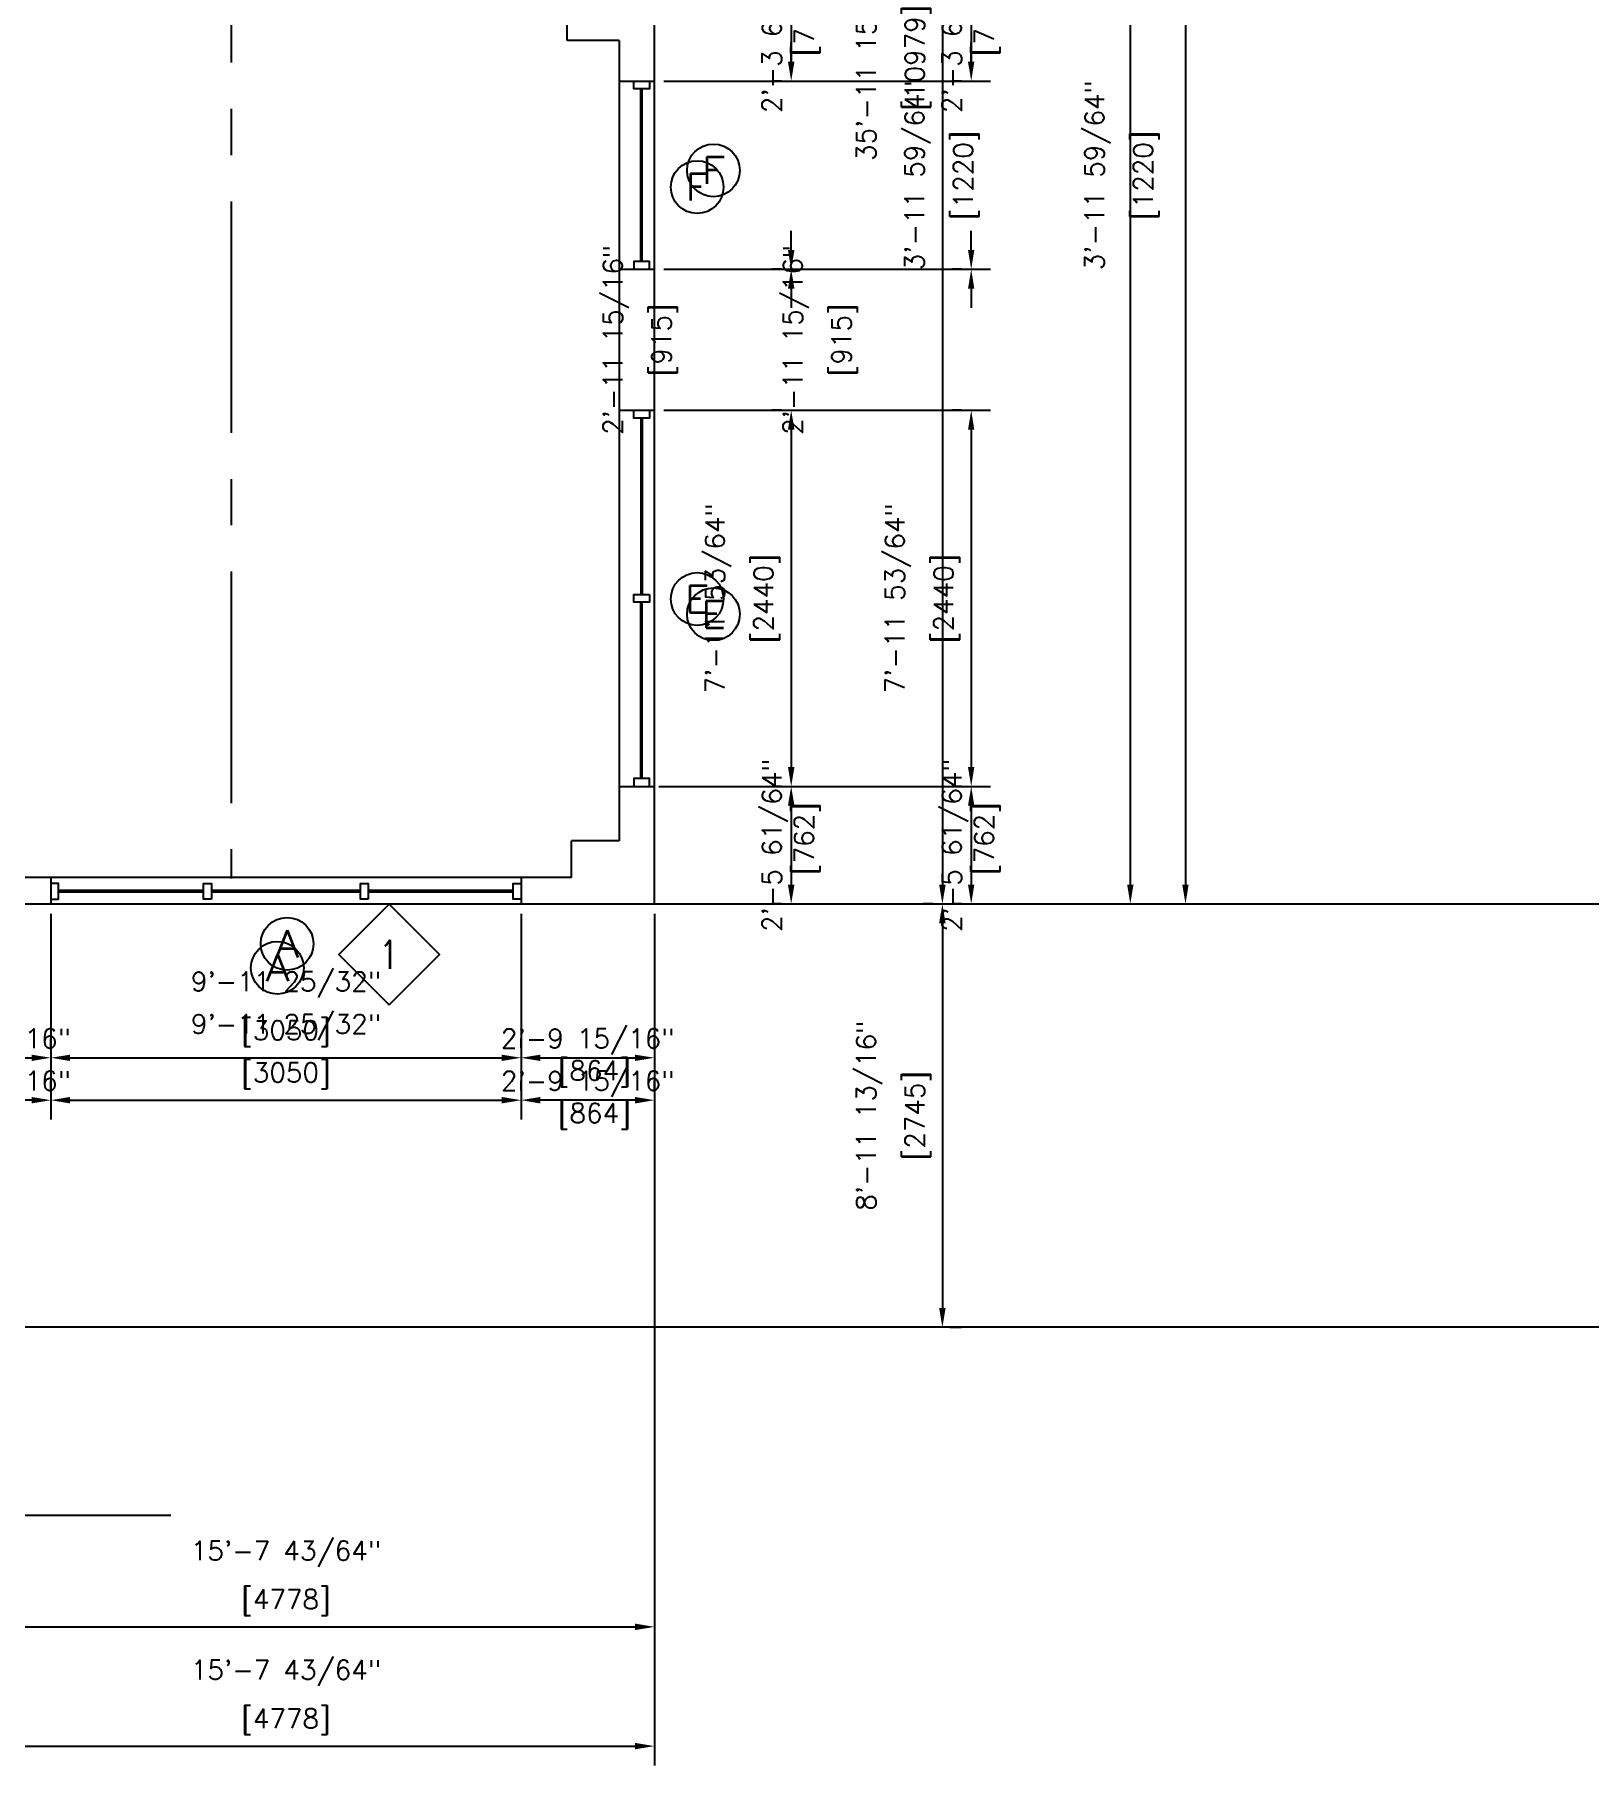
# Model space of a CAD drawing. Header units: millimetres. Extents: x -6963 to 69171, y -40930 to 8603.
# Drawn here: x 21026 to 31104, y -32706 to -21487 of the extents above; entities that cross this region are included whole.
import ezdxf
from ezdxf.enums import TextEntityAlignment as Align

# ---------------------------------------------------------------- set-up
doc = ezdxf.new("R2010")
doc.units = ezdxf.units.MM
doc.header["$LTSCALE"] = 48
doc.header["$MEASUREMENT"] = 0
doc.header["$PDMODE"] = 2
doc.linetypes.add('CENTER', pattern=[2, 1.25, -0.25, 0.25, -0.25])
doc.layers.get('0').update_dxf_attribs({"linetype": 'CONTINUOUS'})
doc.layers.get('DEFPOINTS').update_dxf_attribs({"linetype": 'CONTINUOUS'})
for name, color, linetype in [('1_Arch_Plan_Center', 134, 'CENTER'), ('1_Arch_Plan_Dim', 2, 'CONTINUOUS'), ('1_Arch_Plan_Post', 131, 'CONTINUOUS'), ('1_Arch_Plan_Text1', 4, 'CONTINUOUS'), ('1_Arch_Plan_Wall', 7, 'CONTINUOUS'), ('1_Arch_Plan_Wall_Annot', 4, 'CONTINUOUS'), ('1_Arch_Plan_Wall_ColClad', 7, 'CONTINUOUS'), ('1_Arch_Plan_WinSec', 2, 'CONTINUOUS'), ('1_Arch_Reflected_Ceiling_Plan_Wall', 131, 'CONTINUOUS'), ('2_Arch_Plan_Dim', 2, 'CONTINUOUS'), ('2_Arch_Plan_Text1', 4, 'CONTINUOUS'), ('2_Arch_Plan_Wall', 7, 'CONTINUOUS'), ('2_Arch_Plan_Wall_ColClad', 7, 'CONTINUOUS'), ('2_Arch_Plan_WinSec', 2, 'CONTINUOUS'), ('2_Arch_Reflected_Ceiling_Plan_Wall', 131, 'CONTINUOUS'), ('GRID', 131, 'CONTINUOUS')]:
    doc.layers.add(name, color=color, linetype=linetype)
doc.styles.add('ROMANS-115', font='romans.shx')
doc.styles.add('ROMANS-80', font='romans.shx', dxfattribs={"width": 0.8})
doc.styles.add('ROMANS80', font='romans.shx', dxfattribs={"width": 0.8})
doc.dimstyles.new('116-ROMANS-115-PS', dxfattribs={"dimscale": 96, "dimtxt": 0.0625, "dimasz": 0.0625, "dimexe": 0.0625, "dimexo": 0.03125, "dimgap": 0.03125, "dimtad": 1, "dimdec": 3, "dimrnd": 0.125, "dimzin": 1, "dimdsep": 46, "dimlunit": 4, "dimtxsty": 'ROMANS-115', "dimcen": 0.125, "dimclrd": 256, "dimclre": 256, "dimclrt": 256, "dimadec": 0, "dimazin": 0, "dimtfac": 1, "dimtdec": 3, "dimtofl": 0, "dimtmove": 2, "dimatfit": 0, "dimfxl": 1, "dimfrac": 2, "dimtolj": 1, "dimtzin": 0, "dimarcsym": 0})

# ---------------------------------------------------------------- blocks, each defined once
blk = doc.blocks.new('*D16')
at = {"layer": '1_Arch_Plan_Dim', "lineweight": -2}
for p, q in [((25105, 310), (28253, 310)), ((28128, 185), (28128, -26997)), ((25105, -27122), (28253, -27122))]:
    blk.add_line(p, q, dxfattribs=at)
at = {"layer": '1_Arch_Plan_Dim'}
for points in [[(28108, 185), (28149, 185), (28128, 310)], [(28108, -26997), (28149, -26997), (28128, -27122)]]:
    blk.add_solid(points, dxfattribs=at)
at = {"layer": 'DEFPOINTS', "color": 0}
for p in [(25043, 310), (25043, -27122), (28128, -27122)]:
    blk.add_point(p, dxfattribs=at)
at = {"layer": '1_Arch_Plan_Dim', "char_height": 125, "attachment_point": 5, "rotation": 90, "style": 'ROMANS-115'}
for s, insert in [('\\A1;89\'-10 5/64"', (27655, -13406)), ('\\A1;[27448]', (27971, -13406))]:
    blk.add_mtext(s, dxfattribs=dict(at, insert=insert))
blk = doc.blocks.new('*D22')
at = {"layer": '1_Arch_Plan_Dim', "lineweight": -2}
for p, q in [((25043, -27185), (25043, -32706)), ((20267, -29928), (20267, -32706)), ((20392, -32581), (24918, -32581))]:
    blk.add_line(p, q, dxfattribs=at)
at = {"layer": '1_Arch_Plan_Dim'}
for points in [[(20392, -32560), (20392, -32602), (20267, -32581)], [(24918, -32560), (24918, -32602), (25043, -32581)]]:
    blk.add_solid(points, dxfattribs=at)
at = {"layer": 'DEFPOINTS', "color": 0}
for p in [(25043, -27122), (20267, -29866), (25043, -32581)]:
    blk.add_point(p, dxfattribs=at)
at = {"layer": '1_Arch_Plan_Dim', "char_height": 125, "attachment_point": 5, "style": 'ROMANS-115'}
for s, insert in [('\\A1;15\'-7 43/64"', (22655, -32108)), ('\\A1;[4778]', (22655, -32423))]:
    blk.add_mtext(s, dxfattribs=dict(at, insert=insert))
blk = doc.blocks.new('*D23')
at = {"layer": '1_Arch_Plan_Dim', "lineweight": -2}
for p, q in [((26958, -27122), (27035, -27122)), ((26910, -27247), (26910, -29741)), ((26958, -29866), (27035, -29866))]:
    blk.add_line(p, q, dxfattribs=at)
at = {"layer": '1_Arch_Plan_Dim'}
for points in [[(26889, -27247), (26931, -27247), (26910, -27122)], [(26889, -29741), (26931, -29741), (26910, -29866)]]:
    blk.add_solid(points, dxfattribs=at)
at = {"layer": 'DEFPOINTS', "color": 0}
for p in [(26896, -27122), (26896, -29866), (26910, -29866)]:
    blk.add_point(p, dxfattribs=at)
at = {"layer": '1_Arch_Plan_Dim', "char_height": 125, "attachment_point": 5, "rotation": 90, "style": 'ROMANS-115'}
for s, insert in [('\\A1;8\'-11 13/16"', (26437, -28494)), ('\\A1;[2745]', (26752, -28494))]:
    blk.add_mtext(s, dxfattribs=dict(at, insert=insert))
blk = doc.blocks.new('*D61')
at = {"layer": '1_Arch_Plan_Dim', "lineweight": -2}
for p, q in [((26973, -16150), (27035, -16150)), ((26910, -16275), (26910, -26997)), ((26848, -27122), (26785, -27122))]:
    blk.add_line(p, q, dxfattribs=at)
at = {"layer": '1_Arch_Plan_Dim'}
for points in [[(26889, -16275), (26931, -16275), (26910, -16150)], [(26889, -26997), (26931, -26997), (26910, -27122)]]:
    blk.add_solid(points, dxfattribs=at)
at = {"layer": 'DEFPOINTS', "color": 0}
for p in [(26910, -16150), (26910, -27122), (26910, -27122)]:
    blk.add_point(p, dxfattribs=at)
at = {"layer": '1_Arch_Plan_Dim', "char_height": 125, "attachment_point": 5, "rotation": 90, "style": 'ROMANS-115'}
for s, insert in [('\\A1;35\'-11 15/64"', (26437, -21636)), ('\\A1;[10979]', (26752, -21636))]:
    blk.add_mtext(s, dxfattribs=dict(at, insert=insert))
blk = doc.blocks.new('*D74')
at = {"layer": '1_Arch_Plan_Dim', "lineweight": -2}
for p, q in [((21131, -27185), (21131, -28244)), ((24179, -27185), (24179, -28244)), ((21256, -28119), (24054, -28119))]:
    blk.add_line(p, q, dxfattribs=at)
at = {"layer": '1_Arch_Plan_Dim'}
for points in [[(21256, -28099), (21256, -28140), (21131, -28119)], [(24054, -28099), (24054, -28140), (24179, -28119)]]:
    blk.add_solid(points, dxfattribs=at)
at = {"layer": 'DEFPOINTS', "color": 0}
for p in [(21131, -27122), (24179, -27122), (24179, -28119)]:
    blk.add_point(p, dxfattribs=at)
at = {"layer": '1_Arch_Plan_Dim', "char_height": 125, "attachment_point": 5, "style": 'ROMANS-115'}
for s, insert in [('\\A1;9\'-11 25/32"', (22655, -27646)), ('\\A1;[3050]', (22655, -27962))]:
    blk.add_mtext(s, dxfattribs=dict(at, insert=insert))
blk = doc.blocks.new('*D75')
at = {"layer": '1_Arch_Plan_Dim', "lineweight": -2}
for p, q in [((24179, -28057), (24179, -27994)), ((25043, -28057), (25043, -27994)), ((24304, -28119), (24918, -28119))]:
    blk.add_line(p, q, dxfattribs=at)
at = {"layer": '1_Arch_Plan_Dim'}
for points in [[(24304, -28099), (24304, -28140), (24179, -28119)], [(24918, -28099), (24918, -28140), (25043, -28119)]]:
    blk.add_solid(points, dxfattribs=at)
at = {"layer": 'DEFPOINTS', "color": 0}
for p in [(24179, -28119), (25043, -28119), (25043, -28119)]:
    blk.add_point(p, dxfattribs=at)
at = {"layer": '1_Arch_Plan_Dim', "insert": (24611, -28119), "char_height": 125, "attachment_point": 5, "style": 'ROMANS-115'}
blk.add_mtext('\\A1;2\'-9 15/16"\\P [864]', dxfattribs=at)
blk = doc.blocks.new('*D78')
at = {"layer": '1_Arch_Plan_Dim', "lineweight": -2}
for p, q in [((25105, -23922), (26055, -23922)), ((25930, -24047), (25930, -26235)), ((25073, -26360), (26055, -26360))]:
    blk.add_line(p, q, dxfattribs=at)
at = {"layer": '1_Arch_Plan_Dim'}
for points in [[(25909, -24047), (25951, -24047), (25930, -23922)], [(25909, -26235), (25951, -26235), (25930, -26360)]]:
    blk.add_solid(points, dxfattribs=at)
at = {"layer": 'DEFPOINTS', "color": 0}
for p in [(25043, -23922), (25011, -26360), (25930, -26360)]:
    blk.add_point(p, dxfattribs=at)
at = {"layer": '1_Arch_Plan_Dim', "char_height": 125, "attachment_point": 5, "rotation": 90, "style": 'ROMANS-115'}
for s, insert in [('\\A1;7\'-11 53/64"', (25457, -25141)), ('\\A1;[2440]', (25772, -25141))]:
    blk.add_mtext(s, dxfattribs=dict(at, insert=insert))
blk = doc.blocks.new('*D79')
at = {"layer": '1_Arch_Plan_Dim', "lineweight": -2}
for p, q in [((25868, -26360), (25805, -26360)), ((25930, -26485), (25930, -26997)), ((25868, -27122), (25805, -27122))]:
    blk.add_line(p, q, dxfattribs=at)
at = {"layer": '1_Arch_Plan_Dim'}
for points in [[(25909, -26485), (25951, -26485), (25930, -26360)], [(25909, -26997), (25951, -26997), (25930, -27122)]]:
    blk.add_solid(points, dxfattribs=at)
at = {"layer": 'DEFPOINTS', "color": 0}
for p in [(25930, -26360), (25930, -27122), (25930, -27122)]:
    blk.add_point(p, dxfattribs=at)
at = {"layer": '1_Arch_Plan_Dim', "insert": (25930, -26741), "char_height": 125, "attachment_point": 5, "rotation": 90, "style": 'ROMANS-115'}
blk.add_mtext('\\A1;2\'-5 61/64"\\P [762]', dxfattribs=at)
blk = doc.blocks.new('*D96')
at = {"layer": '1_Arch_Plan_Dim', "lineweight": -2}
for p, q in [((25930, -21663), (25930, -21538)), ((25105, -21788), (26055, -21788)), ((25105, -23008), (26055, -23008)), ((25930, -23133), (25930, -23258))]:
    blk.add_line(p, q, dxfattribs=at)
at = {"layer": '1_Arch_Plan_Dim'}
for points in [[(25909, -21663), (25951, -21663), (25930, -21788)], [(25909, -23133), (25951, -23133), (25930, -23008)]]:
    blk.add_solid(points, dxfattribs=at)
at = {"layer": 'DEFPOINTS', "color": 0}
for p in [(25043, -21788), (25043, -23008), (25930, -23008)]:
    blk.add_point(p, dxfattribs=at)
at = {"layer": '1_Arch_Plan_Dim', "char_height": 125, "attachment_point": 5, "rotation": 90, "style": 'ROMANS-115'}
for s, insert in [('\\A1;3\'-11 59/64"', (26750, -22398)), ('\\A1;[1220]', (27066, -22398))]:
    blk.add_mtext(s, dxfattribs=dict(at, insert=insert))
blk = doc.blocks.new('*D98')
at = {"layer": '1_Arch_Plan_Dim', "lineweight": -2}
for p, q in [((25930, -22883), (25930, -22758)), ((25868, -23008), (25805, -23008)), ((25868, -23922), (25805, -23922)), ((25930, -24047), (25930, -24172))]:
    blk.add_line(p, q, dxfattribs=at)
at = {"layer": '1_Arch_Plan_Dim'}
for points in [[(25909, -22883), (25951, -22883), (25930, -23008)], [(25909, -24047), (25951, -24047), (25930, -23922)]]:
    blk.add_solid(points, dxfattribs=at)
at = {"layer": 'DEFPOINTS', "color": 0}
for p in [(25930, -23008), (25930, -23922), (25930, -23922)]:
    blk.add_point(p, dxfattribs=at)
at = {"layer": '1_Arch_Plan_Dim', "char_height": 125, "attachment_point": 5, "rotation": 90, "style": 'ROMANS-115'}
for s, insert in [('\\A1;2\'-11 15/16"', (24795, -23465)), ('\\A1;[915]', (25110, -23465))]:
    blk.add_mtext(s, dxfattribs=dict(at, insert=insert))
blk = doc.blocks.new('*D99')
at = {"layer": '1_Arch_Plan_Dim', "lineweight": -2}
for p, q in [((25868, -21077), (25805, -21077)), ((25930, -21202), (25930, -21663)), ((25868, -21788), (25805, -21788))]:
    blk.add_line(p, q, dxfattribs=at)
at = {"layer": '1_Arch_Plan_Dim'}
for points in [[(25909, -21202), (25951, -21202), (25930, -21077)], [(25909, -21663), (25951, -21663), (25930, -21788)]]:
    blk.add_solid(points, dxfattribs=at)
at = {"layer": 'DEFPOINTS', "color": 0}
for p in [(25930, -21077), (25930, -21788), (25930, -21788)]:
    blk.add_point(p, dxfattribs=at)
at = {"layer": '1_Arch_Plan_Dim', "insert": (25930, -21433), "char_height": 125, "attachment_point": 5, "rotation": 90, "style": 'ROMANS-115'}
blk.add_mtext('\\A1;2\'-3 61/64"\\P [712]', dxfattribs=at)
blk = doc.blocks.new('*D113')
at = {"layer": '1_Arch_Plan_Dim', "lineweight": -2}
for p, q in [((20267, -28057), (20267, -27994)), ((21131, -28057), (21131, -27994)), ((20392, -28119), (21006, -28119))]:
    blk.add_line(p, q, dxfattribs=at)
at = {"layer": '1_Arch_Plan_Dim'}
for points in [[(20392, -28099), (20392, -28140), (20267, -28119)], [(21006, -28099), (21006, -28140), (21131, -28119)]]:
    blk.add_solid(points, dxfattribs=at)
at = {"layer": 'DEFPOINTS', "color": 0}
for p in [(20267, -28119), (21131, -28119), (21131, -28119)]:
    blk.add_point(p, dxfattribs=at)
at = {"layer": '1_Arch_Plan_Dim', "insert": (20699, -28119), "char_height": 125, "attachment_point": 5, "style": 'ROMANS-115'}
blk.add_mtext('\\A1;2\'-9 15/16"\\P [864]', dxfattribs=at)
blk = doc.blocks.new('*D136')
at = {"layer": '2_Arch_Plan_Dim', "lineweight": -2}
for p, q in [((25105, 310), (28611, 310)), ((28486, 185), (28486, -26997)), ((25105, -27122), (28611, -27122))]:
    blk.add_line(p, q, dxfattribs=at)
at = {"layer": '2_Arch_Plan_Dim'}
for points in [[(28465, 185), (28506, 185), (28486, 310)], [(28465, -26997), (28506, -26997), (28486, -27122)]]:
    blk.add_solid(points, dxfattribs=at)
at = {"layer": 'DEFPOINTS', "color": 0}
for p in [(25043, 310), (25043, -27122), (28486, -27122)]:
    blk.add_point(p, dxfattribs=at)
at = {"layer": '2_Arch_Plan_Dim', "char_height": 125, "attachment_point": 5, "rotation": 90, "style": 'ROMANS-115'}
for s, insert in [('\\A1;89\'-10 5/64"', (28012, -13406)), ('\\A1;[27448]', (28328, -13406))]:
    blk.add_mtext(s, dxfattribs=dict(at, insert=insert))
blk = doc.blocks.new('*D147')
at = {"layer": '2_Arch_Plan_Dim', "lineweight": -2}
for p, q in [((25043, -27185), (25043, -31933)), ((20267, -29928), (20267, -31933)), ((20392, -31808), (24918, -31808))]:
    blk.add_line(p, q, dxfattribs=at)
at = {"layer": '2_Arch_Plan_Dim'}
for points in [[(20392, -31787), (20392, -31829), (20267, -31808)], [(24918, -31787), (24918, -31829), (25043, -31808)]]:
    blk.add_solid(points, dxfattribs=at)
at = {"layer": 'DEFPOINTS', "color": 0}
for p in [(25043, -27122), (20267, -29866), (25043, -31808)]:
    blk.add_point(p, dxfattribs=at)
at = {"layer": '2_Arch_Plan_Dim', "char_height": 125, "attachment_point": 5, "style": 'ROMANS-115'}
for s, insert in [('\\A1;15\'-7 43/64"', (22655, -31335)), ('\\A1;[4778]', (22655, -31650))]:
    blk.add_mtext(s, dxfattribs=dict(at, insert=insert))
blk = doc.blocks.new('*D173')
at = {"layer": '2_Arch_Plan_Dim', "lineweight": -2}
for p, q in [((25105, -23922), (27222, -23922)), ((27097, -24047), (27097, -26235)), ((25073, -26360), (27222, -26360))]:
    blk.add_line(p, q, dxfattribs=at)
at = {"layer": '2_Arch_Plan_Dim'}
for points in [[(27076, -24047), (27117, -24047), (27097, -23922)], [(27076, -26235), (27117, -26235), (27097, -26360)]]:
    blk.add_solid(points, dxfattribs=at)
at = {"layer": 'DEFPOINTS', "color": 0}
for p in [(25043, -23922), (25011, -26360), (27097, -26360)]:
    blk.add_point(p, dxfattribs=at)
at = {"layer": '2_Arch_Plan_Dim', "char_height": 125, "attachment_point": 5, "rotation": 90, "style": 'ROMANS-115'}
for s, insert in [('\\A1;7\'-11 53/64"', (26623, -25141)), ('\\A1;[2440]', (26939, -25141))]:
    blk.add_mtext(s, dxfattribs=dict(at, insert=insert))
blk = doc.blocks.new('*D174')
at = {"layer": '2_Arch_Plan_Dim', "lineweight": -2}
for p, q in [((27034, -26360), (26972, -26360)), ((27097, -26485), (27097, -26997)), ((27034, -27122), (26972, -27122))]:
    blk.add_line(p, q, dxfattribs=at)
at = {"layer": '2_Arch_Plan_Dim'}
for points in [[(27076, -26485), (27117, -26485), (27097, -26360)], [(27076, -26997), (27117, -26997), (27097, -27122)]]:
    blk.add_solid(points, dxfattribs=at)
at = {"layer": 'DEFPOINTS', "color": 0}
for p in [(27097, -26360), (27097, -27122), (27097, -27122)]:
    blk.add_point(p, dxfattribs=at)
at = {"layer": '2_Arch_Plan_Dim', "insert": (27097, -26741), "char_height": 125, "attachment_point": 5, "rotation": 90, "style": 'ROMANS-115'}
blk.add_mtext('\\A1;2\'-5 61/64"\\P [762]', dxfattribs=at)
blk = doc.blocks.new('*D176')
at = {"layer": '2_Arch_Plan_Dim', "lineweight": -2}
for p, q in [((27097, -21663), (27097, -21538)), ((25105, -21788), (27222, -21788)), ((25105, -23008), (27222, -23008)), ((27097, -23133), (27097, -23258))]:
    blk.add_line(p, q, dxfattribs=at)
at = {"layer": '2_Arch_Plan_Dim'}
for points in [[(27076, -21663), (27117, -21663), (27097, -21788)], [(27076, -23133), (27117, -23133), (27097, -23008)]]:
    blk.add_solid(points, dxfattribs=at)
at = {"layer": 'DEFPOINTS', "color": 0}
for p in [(25043, -21788), (25043, -23008), (27097, -23008)]:
    blk.add_point(p, dxfattribs=at)
at = {"layer": '2_Arch_Plan_Dim', "char_height": 125, "attachment_point": 5, "rotation": 90, "style": 'ROMANS-115'}
for s, insert in [('\\A1;3\'-11 59/64"', (27917, -22398)), ('\\A1;[1220]', (28232, -22398))]:
    blk.add_mtext(s, dxfattribs=dict(at, insert=insert))
blk = doc.blocks.new('*D178')
at = {"layer": '2_Arch_Plan_Dim', "lineweight": -2}
for p, q in [((27097, -22883), (27097, -22758)), ((27034, -23008), (26972, -23008)), ((27034, -23922), (26972, -23922)), ((27097, -24047), (27097, -24172))]:
    blk.add_line(p, q, dxfattribs=at)
at = {"layer": '2_Arch_Plan_Dim'}
for points in [[(27076, -22883), (27117, -22883), (27097, -23008)], [(27076, -24047), (27117, -24047), (27097, -23922)]]:
    blk.add_solid(points, dxfattribs=at)
at = {"layer": 'DEFPOINTS', "color": 0}
for p in [(27097, -23008), (27097, -23922), (27097, -23922)]:
    blk.add_point(p, dxfattribs=at)
at = {"layer": '2_Arch_Plan_Dim', "char_height": 125, "attachment_point": 5, "rotation": 90, "style": 'ROMANS-115'}
for s, insert in [('\\A1;2\'-11 15/16"', (25961, -23465)), ('\\A1;[915]', (26277, -23465))]:
    blk.add_mtext(s, dxfattribs=dict(at, insert=insert))
blk = doc.blocks.new('*D179')
at = {"layer": '2_Arch_Plan_Dim', "lineweight": -2}
for p, q in [((27034, -21077), (26972, -21077)), ((27097, -21202), (27097, -21663)), ((27034, -21788), (26972, -21788))]:
    blk.add_line(p, q, dxfattribs=at)
at = {"layer": '2_Arch_Plan_Dim'}
for points in [[(27076, -21202), (27117, -21202), (27097, -21077)], [(27076, -21663), (27117, -21663), (27097, -21788)]]:
    blk.add_solid(points, dxfattribs=at)
at = {"layer": 'DEFPOINTS', "color": 0}
for p in [(27097, -21077), (27097, -21788), (27097, -21788)]:
    blk.add_point(p, dxfattribs=at)
at = {"layer": '2_Arch_Plan_Dim', "insert": (27097, -21433), "char_height": 125, "attachment_point": 5, "rotation": 90, "style": 'ROMANS-115'}
blk.add_mtext('\\A1;2\'-3 61/64"\\P [712]', dxfattribs=at)
blk = doc.blocks.new('*D217')
at = {"layer": '2_Arch_Plan_Dim', "lineweight": -2}
for p, q in [((21131, -27185), (21131, -28519)), ((24179, -27185), (24179, -28519)), ((21256, -28394), (24054, -28394))]:
    blk.add_line(p, q, dxfattribs=at)
at = {"layer": '2_Arch_Plan_Dim'}
for points in [[(21256, -28373), (21256, -28415), (21131, -28394)], [(24054, -28373), (24054, -28415), (24179, -28394)]]:
    blk.add_solid(points, dxfattribs=at)
at = {"layer": 'DEFPOINTS', "color": 0}
for p in [(21131, -27122), (24179, -27122), (24179, -28394)]:
    blk.add_point(p, dxfattribs=at)
at = {"layer": '2_Arch_Plan_Dim', "char_height": 125, "attachment_point": 5, "style": 'ROMANS-115'}
for s, insert in [('\\A1;9\'-11 25/32"', (22655, -27921)), ('\\A1;[3050]', (22655, -28236))]:
    blk.add_mtext(s, dxfattribs=dict(at, insert=insert))
blk = doc.blocks.new('*D218')
at = {"layer": '2_Arch_Plan_Dim', "lineweight": -2}
for p, q in [((20267, -28332), (20267, -28269)), ((21131, -28332), (21131, -28269)), ((21006, -28394), (20392, -28394))]:
    blk.add_line(p, q, dxfattribs=at)
at = {"layer": '2_Arch_Plan_Dim'}
for points in [[(20392, -28373), (20392, -28415), (20267, -28394)], [(21006, -28373), (21006, -28415), (21131, -28394)]]:
    blk.add_solid(points, dxfattribs=at)
at = {"layer": 'DEFPOINTS', "color": 0}
for p in [(20267, -28394), (20267, -28394), (21131, -28394)]:
    blk.add_point(p, dxfattribs=at)
at = {"layer": '2_Arch_Plan_Dim', "insert": (20699, -28394), "char_height": 125, "attachment_point": 5, "style": 'ROMANS-115'}
blk.add_mtext('\\A1;2\'-9 15/16"\\P [864]', dxfattribs=at)
blk = doc.blocks.new('*D219')
at = {"layer": '2_Arch_Plan_Dim', "lineweight": -2}
for p, q in [((24179, -28332), (24179, -28269)), ((25043, -28332), (25043, -28269)), ((24918, -28394), (24304, -28394))]:
    blk.add_line(p, q, dxfattribs=at)
at = {"layer": '2_Arch_Plan_Dim'}
for points in [[(24304, -28373), (24304, -28415), (24179, -28394)], [(24918, -28373), (24918, -28415), (25043, -28394)]]:
    blk.add_solid(points, dxfattribs=at)
at = {"layer": 'DEFPOINTS', "color": 0}
for p in [(24179, -28394), (24179, -28394), (25043, -28394)]:
    blk.add_point(p, dxfattribs=at)
at = {"layer": '2_Arch_Plan_Dim', "insert": (24611, -28394), "char_height": 125, "attachment_point": 5, "style": 'ROMANS-115'}
blk.add_mtext('\\A1;2\'-9 15/16"\\P [864]', dxfattribs=at)
blk = doc.blocks.new('Wall Number')
at = {"color": 5}
blk.add_lwpolyline([(-21.45, -21.45), (0, 0), (-21.45, 21.45), (-42.89, 0)], close=True, dxfattribs=at)
at = {"style": 'ROMANS80', "width": 0.8}
blk.add_attdef('WALL', text='', height=12, dxfattribs=at).set_placement((-21.62, -0.08), align=Align.MIDDLE)
blk = doc.blocks.new('Window')
blk.add_circle((0.4356, 0.3589), 0.0609)
at = {"style": 'ROMANS-80', "width": 1.15}
blk.add_attdef('WINDOW', text='', height=0.0625, dxfattribs=at).set_placement((0.4356, 0.3589), align=Align.MIDDLE)

msp = doc.modelspace()

# ---------------------------------------------------------------- linework, layer by layer
at = {"layer": '1_Arch_Plan_Center', "ltscale": 25}
msp.add_line((22299.4061547, -8167.58469), (22299.4061547, -26957.23469), dxfattribs=at)
at = {"layer": '1_Arch_Plan_Post'}
msp.add_line((11652.8693564, -31084.73469), (21908.5474207, -31084.73469), dxfattribs=at)
at = {"layer": '1_Arch_Plan_Wall'}
for p, q in [((25042.6061547, -10663.13469), (25042.6061547, -27122.33469)), ((24814.0061547, -21524.8096392), (24814.0061547, -26712.7597408)), ((24814.0061547, -21788.33469), (25042.6061547, -21788.33469)), ((24814.0061547, -23007.53469), (25042.6061547, -23007.53469)), ((24814.0061547, -23921.93469), (25042.6061547, -23921.93469)), ((24814.0061547, -26360.33469), (25042.6061547, -26360.33469)), ((24506.0311547, -26950.88469), (14533.3561547, -26950.88469)), ((21131.0061547, -26950.88469), (21131.0061547, -27122.33469)), ((21131.0061547, -26957.23469), (21131.0061547, -27122.33469)), ((24179.0061547, -26950.88469), (24179.0061547, -27122.33469)), ((25042.6061547, -27122.33469), (20248.3561547, -27122.33469))]:
    msp.add_line(p, q, dxfattribs=at)
at = {"layer": '1_Arch_Plan_Wall_ColClad'}
for p, q in [((24477.4561547, -21524.8096392), (24477.4561547, -21340.6597408)), ((24814.0061547, -21524.8096392), (24477.4561547, -21524.8096392)), ((24506.0311547, -26950.88469), (24506.0311547, -26712.7597408)), ((24814.0061547, -26712.7597408), (24506.0311547, -26712.7597408))]:
    msp.add_line(p, q, dxfattribs=at)
at = {"layer": '1_Arch_Plan_WinSec'}
for p, q in [((24955.2936547, -22956.73469), (24955.2936547, -21839.13469)), ((24964.8186547, -22956.73469), (24964.8186547, -21839.13469)), ((24955.2936547, -23972.73469), (24955.2936547, -25115.73469)), ((24964.8186547, -23972.73469), (24964.8186547, -25115.73469)), ((24955.2936547, -26309.53469), (24955.2936547, -25166.53469)), ((24964.8186547, -26309.53469), (24964.8186547, -25166.53469)), ((22121.6061547, -27035.02219), (21181.8061547, -27035.02219)), ((23137.6061547, -27035.02219), (22172.4061547, -27035.02219)), ((24128.2061547, -27035.02219), (23188.4061547, -27035.02219)), ((22121.6061547, -27044.54719), (21181.8061547, -27044.54719)), ((23137.6061547, -27044.54719), (22172.4061547, -27044.54719)), ((24128.2061547, -27044.54719), (23188.4061547, -27044.54719))]:
    msp.add_line(p, q, dxfattribs=at)
for points in [[(25010.8561547, -21788.33469), (25010.8561547, -21839.13469), (24909.2561547, -21839.13469), (24909.2561547, -21788.33469)], [(25010.8561547, -23007.53469), (25010.8561547, -22956.73469), (24909.2561547, -22956.73469), (24909.2561547, -23007.53469)], [(25010.8561547, -23007.53469), (25010.8561547, -22956.73469), (24909.2561547, -22956.73469), (24909.2561547, -23007.53469)], [(25010.8561547, -23921.93469), (25010.8561547, -23972.73469), (24909.2561547, -23972.73469), (24909.2561547, -23921.93469)], [(25010.8561547, -23921.93469), (25010.8561547, -23972.73469), (24909.2561547, -23972.73469), (24909.2561547, -23921.93469)], [(25010.8561547, -25115.73469), (25010.8561547, -25166.53469), (24909.2561547, -25166.53469), (24909.2561547, -25115.73469)], [(25010.8561547, -25115.73469), (25010.8561547, -25166.53469), (24909.2561547, -25166.53469), (24909.2561547, -25115.73469)], [(25010.8561547, -26360.33469), (25010.8561547, -26309.53469), (24909.2561547, -26309.53469), (24909.2561547, -26360.33469)], [(25010.8561547, -26360.33469), (25010.8561547, -26309.53469), (24909.2561547, -26309.53469), (24909.2561547, -26360.33469)], [(21131.0061547, -27090.58469), (21181.8061547, -27090.58469), (21181.8061547, -26988.98469), (21131.0061547, -26988.98469)], [(22172.4061547, -27090.58469), (22121.6061547, -27090.58469), (22121.6061547, -26988.98469), (22172.4061547, -26988.98469)], [(22172.4061547, -27090.58469), (22121.6061547, -27090.58469), (22121.6061547, -26988.98469), (22172.4061547, -26988.98469)], [(23188.4061547, -27090.58469), (23137.6061547, -27090.58469), (23137.6061547, -26988.98469), (23188.4061547, -26988.98469)], [(24179.0061547, -27090.58469), (24128.2061547, -27090.58469), (24128.2061547, -26988.98469), (24179.0061547, -26988.98469)]]:
    msp.add_lwpolyline(points, close=True, dxfattribs=at)
at = {"layer": '1_Arch_Reflected_Ceiling_Plan_Wall'}
for p, q in [((25042.6061547, 309.66531), (25042.6061547, -27122.33469)), ((24814.0061547, -21524.8096392), (24814.0061547, -26712.7597408)), ((24506.0311547, -26950.88469), (20245.1811039, -26950.88469)), ((25042.6061547, -27122.33469), (20248.3561547, -27122.33469))]:
    msp.add_line(p, q, dxfattribs=at)
at = {"layer": '2_Arch_Plan_Wall'}
for p, q in [((25042.6061547, 309.66531), (25042.6061547, -27122.33469)), ((24814.0061547, -21524.8096392), (24814.0061547, -26712.7597408)), ((24814.0061547, -21788.33469), (25042.6061547, -21788.33469)), ((24814.0061547, -23007.53469), (25042.6061547, -23007.53469)), ((24814.0061547, -23921.93469), (25042.6061547, -23921.93469)), ((24814.0061547, -26360.33469), (25042.6061547, -26360.33469)), ((24506.0311547, -26950.88469), (20245.1811039, -26950.88469)), ((21131.0061547, -26950.88469), (21131.0061547, -27122.33469)), ((21131.0061547, -26957.23469), (21131.0061547, -27122.33469)), ((24179.0061547, -26950.88469), (24179.0061547, -27122.33469)), ((25042.6061547, -27122.33469), (20248.3561547, -27122.33469))]:
    msp.add_line(p, q, dxfattribs=at)
at = {"layer": '2_Arch_Plan_Wall_ColClad'}
for p, q in [((24477.4561547, -21524.8096392), (24477.4561547, -21340.6597408)), ((24814.0061547, -21524.8096392), (24477.4561547, -21524.8096392)), ((24814.0061547, -26712.7597408), (24506.0311547, -26712.7597408)), ((24506.0311547, -26950.88469), (24506.0311547, -26712.7597408))]:
    msp.add_line(p, q, dxfattribs=at)
at = {"layer": '2_Arch_Plan_WinSec'}
for p, q in [((24955.2936547, -22956.73469), (24955.2936547, -21839.13469)), ((24964.8186547, -22956.73469), (24964.8186547, -21839.13469)), ((24955.2936547, -23972.73469), (24955.2936547, -25115.73469)), ((24964.8186547, -23972.73469), (24964.8186547, -25115.73469)), ((24955.2936547, -26309.53469), (24955.2936547, -25166.53469)), ((24964.8186547, -26309.53469), (24964.8186547, -25166.53469)), ((22121.6061547, -27035.02219), (21181.8061547, -27035.02219)), ((23137.6061547, -27035.02219), (22172.4061547, -27035.02219)), ((24128.2061547, -27035.02219), (23188.4061547, -27035.02219)), ((22121.6061547, -27044.54719), (21181.8061547, -27044.54719)), ((23137.6061547, -27044.54719), (22172.4061547, -27044.54719)), ((24128.2061547, -27044.54719), (23188.4061547, -27044.54719))]:
    msp.add_line(p, q, dxfattribs=at)
for points in [[(25010.8561547, -21788.33469), (25010.8561547, -21839.13469), (24909.2561547, -21839.13469), (24909.2561547, -21788.33469)], [(25010.8561547, -23007.53469), (25010.8561547, -22956.73469), (24909.2561547, -22956.73469), (24909.2561547, -23007.53469)], [(25010.8561547, -23007.53469), (25010.8561547, -22956.73469), (24909.2561547, -22956.73469), (24909.2561547, -23007.53469)], [(25010.8561547, -23921.93469), (25010.8561547, -23972.73469), (24909.2561547, -23972.73469), (24909.2561547, -23921.93469)], [(25010.8561547, -23921.93469), (25010.8561547, -23972.73469), (24909.2561547, -23972.73469), (24909.2561547, -23921.93469)], [(25010.8561547, -25115.73469), (25010.8561547, -25166.53469), (24909.2561547, -25166.53469), (24909.2561547, -25115.73469)], [(25010.8561547, -25115.73469), (25010.8561547, -25166.53469), (24909.2561547, -25166.53469), (24909.2561547, -25115.73469)], [(25010.8561547, -26360.33469), (25010.8561547, -26309.53469), (24909.2561547, -26309.53469), (24909.2561547, -26360.33469)], [(25010.8561547, -26360.33469), (25010.8561547, -26309.53469), (24909.2561547, -26309.53469), (24909.2561547, -26360.33469)], [(21131.0061547, -27090.58469), (21181.8061547, -27090.58469), (21181.8061547, -26988.98469), (21131.0061547, -26988.98469)], [(22172.4061547, -27090.58469), (22121.6061547, -27090.58469), (22121.6061547, -26988.98469), (22172.4061547, -26988.98469)], [(22172.4061547, -27090.58469), (22121.6061547, -27090.58469), (22121.6061547, -26988.98469), (22172.4061547, -26988.98469)], [(23188.4061547, -27090.58469), (23137.6061547, -27090.58469), (23137.6061547, -26988.98469), (23188.4061547, -26988.98469)], [(24179.0061547, -27090.58469), (24128.2061547, -27090.58469), (24128.2061547, -26988.98469), (24179.0061547, -26988.98469)]]:
    msp.add_lwpolyline(points, close=True, dxfattribs=at)
at = {"layer": '2_Arch_Reflected_Ceiling_Plan_Wall'}
for p, q in [((25042.6061547, 309.66531), (25042.6061547, -27122.33469)), ((24814.0061547, -21524.8096392), (24814.0061547, -26712.7597408)), ((24506.0311547, -26950.88469), (20245.1811039, -26950.88469)), ((25042.6061547, -27122.33469), (20267.4061547, -27122.33469))]:
    msp.add_line(p, q, dxfattribs=at)
at = {"layer": 'GRID'}
for p, q in [((69170.9627619, -27122.33469), (-6864.8649685, -27122.33469)), ((69170.9627619, -29865.53469), (-6864.8649685, -29865.53469))]:
    msp.add_line(p, q, dxfattribs=at)

# ---------------------------------------------------------------- block references
at = {"layer": '1_Arch_Plan_Text1', "xscale": 2804.159999427447, "yscale": 2804.159999427447, "zscale": 2804.159999427447}
for p, values in [((24099.0085054, -23481.3622646), {'WINDOW': 'F'}), ((24099.0085054, -26151.5929055), {'WINDOW': 'E'}), ((21377.8911269, -28541.9563561), {'WINDOW': 'A'})]:
    msp.add_blockref('Window', p, dxfattribs=at).add_auto_attribs(values)
at = {"layer": '1_Arch_Plan_Wall_Annot', "xscale": 15.23999999688914, "yscale": 15.23999999688914, "zscale": 15.23999999688914}
msp.add_blockref('Wall Number', (23651.0629655, -27449.1863441), dxfattribs=at).add_auto_attribs({'WALL': '1'})
at = {"layer": '2_Arch_Plan_Text1', "xscale": 2804.159999427531, "yscale": 2804.159999427531, "zscale": 2804.159999427531}
for p, values in [((24204.6404862, -23372.9831429), {'WINDOW': 'F'}), ((24204.6404862, -26250.164449), {'WINDOW': 'E'}), ((21441.0732268, -28386.9344104), {'WINDOW': 'A'})]:
    msp.add_blockref('Window', p, dxfattribs=at).add_auto_attribs(values)

# ---------------------------------------------------------------- dimensions: what is measured, and where the dimension line sits
at = {"layer": '1_Arch_Plan_Dim'}
for base, p1, p2, picture, middle in [((28128.4331015835, -27122.3346879112), (25042.6061528305, 309.6653101122), (25042.6061528305, -27122.3346879112), '*D16', (27812.9569111073, -13406.3346888995)), ((26910.2009979463, -27122.3346879112), (26910.2009979463, -16149.5346899757), (26910.2009979463, -27122.3346879112), '*D61', (26594.7248074701, -21635.9346889434)), ((25930.1119757, -23007.53469), (25042.6061547, -21788.33469), (25042.6061547, -23007.53469), '*D96', (26907.7905472, -22397.93469)), ((25930.1119757, -23921.93469), (25930.1119757, -23007.53469), (25930.1119757, -23921.93469), '*D98', (24952.4334043, -23464.73469)), ((25930.1119757, -26360.33469), (25042.6061547, -23921.93469), (25010.8561547, -26360.33469), '*D78', (25614.6357853, -25141.13469)), ((26910.2009979, -29865.53469), (26895.8606157, -27122.33469), (26895.8606157, -29865.53469), '*D23', (26594.7248075, -28493.93469))]:
    dim = msp.add_linear_dim(base=base, p1=p1, p2=p2, angle=90, dimstyle='116-ROMANS-115-PS', override={"dimscale": 2000, "dimdec": 6, "dimlfac": 0.0393, "dimrnd": 0, "dimpost": '\\X', "dimtdec": 6}, dxfattribs=at)
    dim.commit()
    dim.dimension.update_dxf_attribs({"geometry": picture, "text_midpoint": middle})
for base, p1, p2, picture, middle in [((25930.1119757, -21788.33469), (25930.1119757, -21077.13469), (25930.1119757, -21788.33469), '*D99', (25930.1119757, -21432.73469)), ((25930.1119757, -27122.3346879), (25930.1119757, -26360.33469), (25930.1119757, -27122.3346879), '*D79', (25930.1119757, -26741.3346889))]:
    dim = msp.add_linear_dim(base=base, p1=p1, p2=p2, angle=90, dimstyle='116-ROMANS-115-PS', override={"dimscale": 2000, "dimdec": 6, "dimlfac": 0.0393, "dimrnd": 0, "dimpost": '\\X', "dimtdec": 6}, dxfattribs=at)
    dim.commit()
    dim.dimension.update_dxf_attribs({"geometry": picture, "text_midpoint": middle, "dimtype": 160})
for base, p1, p2, picture, middle in [((25042.6061547, -32580.9710652), (20267.4061547, -29865.53469), (25042.6061547, -27122.33469), '*D22', (22655.0061547, -32265.4948747)), ((24179.0061547, -28119.4143981), (21131.0061547, -27122.33469), (24179.0061547, -27122.33469), '*D74', (22655.0061547, -27803.9382076))]:
    dim = msp.add_linear_dim(base=base, p1=p1, p2=p2, dimstyle='116-ROMANS-115-PS', override={"dimscale": 2000, "dimdec": 6, "dimlfac": 0.0393, "dimrnd": 0, "dimpost": '\\X', "dimtdec": 6}, dxfattribs=at)
    dim.commit()
    dim.dimension.update_dxf_attribs({"geometry": picture, "text_midpoint": middle})
for base, p1, p2, picture, middle in [((21131.0061547, -28119.4143981), (20267.4061547, -28119.4143981), (21131.0061547, -28119.4143981), '*D113', (20699.2061547, -28119.4143981)), ((25042.6061547, -28119.4143981), (24179.0061547, -28119.4143981), (25042.6061547, -28119.4143981), '*D75', (24610.8061547, -28119.4143981))]:
    dim = msp.add_linear_dim(base=base, p1=p1, p2=p2, dimstyle='116-ROMANS-115-PS', override={"dimscale": 2000, "dimdec": 6, "dimlfac": 0.0393, "dimrnd": 0, "dimpost": '\\X', "dimtdec": 6}, dxfattribs=at)
    dim.commit()
    dim.dimension.update_dxf_attribs({"geometry": picture, "text_midpoint": middle, "dimtype": 160})
at = {"layer": '2_Arch_Plan_Dim'}
for base, p1, p2, picture, middle in [((28485.5499227014, -27122.3346899756), (25042.6061547189, 309.6653100243), (25042.6061547189, -27122.3346899756), '*D136', (28170.0737322252, -13406.3346899756)), ((27096.6448885, -23007.53469), (25042.6061547, -21788.33469), (25042.6061547, -23007.53469), '*D176', (28074.32346, -22397.93469)), ((27096.6448885, -23921.93469), (27096.6448885, -23007.53469), (27096.6448885, -23921.93469), '*D178', (26118.9663171, -23464.73469)), ((27096.6448885, -26360.33469), (25042.6061547, -23921.93469), (25010.8561547, -26360.33469), '*D173', (26781.1686981, -25141.13469))]:
    dim = msp.add_linear_dim(base=base, p1=p1, p2=p2, angle=90, dimstyle='116-ROMANS-115-PS', override={"dimscale": 2000, "dimdec": 6, "dimlfac": 0.0393, "dimrnd": 0, "dimpost": '\\X', "dimtdec": 6}, dxfattribs=at)
    dim.commit()
    dim.dimension.update_dxf_attribs({"geometry": picture, "text_midpoint": middle})
for base, p1, p2, picture, middle in [((27096.6448885, -21788.33469), (27096.6448885, -21077.13469), (27096.6448885, -21788.33469), '*D179', (27096.6448885, -21432.73469)), ((27096.6448885, -27122.3346879), (27096.6448885, -26360.33469), (27096.6448885, -27122.3346879), '*D174', (27096.6448885, -26741.3346889))]:
    dim = msp.add_linear_dim(base=base, p1=p1, p2=p2, angle=90, dimstyle='116-ROMANS-115-PS', override={"dimscale": 2000, "dimdec": 6, "dimlfac": 0.0393, "dimrnd": 0, "dimpost": '\\X', "dimtdec": 6}, dxfattribs=at)
    dim.commit()
    dim.dimension.update_dxf_attribs({"geometry": picture, "text_midpoint": middle, "dimtype": 160})
for base, p1, p2, picture, middle in [((25042.6061547, -31807.7619919), (20267.4061547, -29865.53469), (25042.6061547, -27122.33469), '*D147', (22655.0061547, -31492.2858014)), ((24179.0061547, -28394.0525123), (21131.0061547, -27122.33469), (24179.0061547, -27122.33469), '*D217', (22655.0061547, -28078.5763218))]:
    dim = msp.add_linear_dim(base=base, p1=p1, p2=p2, dimstyle='116-ROMANS-115-PS', override={"dimscale": 2000, "dimdec": 6, "dimlfac": 0.0393, "dimrnd": 0, "dimpost": '\\X', "dimtdec": 6}, dxfattribs=at)
    dim.commit()
    dim.dimension.update_dxf_attribs({"geometry": picture, "text_midpoint": middle})
for base, p1, p2, picture, middle in [((20267.4061547, -28394.0525123), (21131.0061547, -28394.0525123), (20267.4061547, -28394.0525123), '*D218', (20699.2061547, -28394.0525123)), ((24179.0061547, -28394.0525123), (25042.6061547, -28394.0525123), (24179.0061547, -28394.0525123), '*D219', (24610.8061547, -28394.0525123))]:
    dim = msp.add_linear_dim(base=base, p1=p1, p2=p2, dimstyle='116-ROMANS-115-PS', override={"dimscale": 2000, "dimdec": 6, "dimlfac": 0.0393, "dimrnd": 0, "dimpost": '\\X', "dimtdec": 6}, dxfattribs=at)
    dim.commit()
    dim.dimension.update_dxf_attribs({"geometry": picture, "text_midpoint": middle, "dimtype": 160})

doc.saveas('drawing.dxf')
